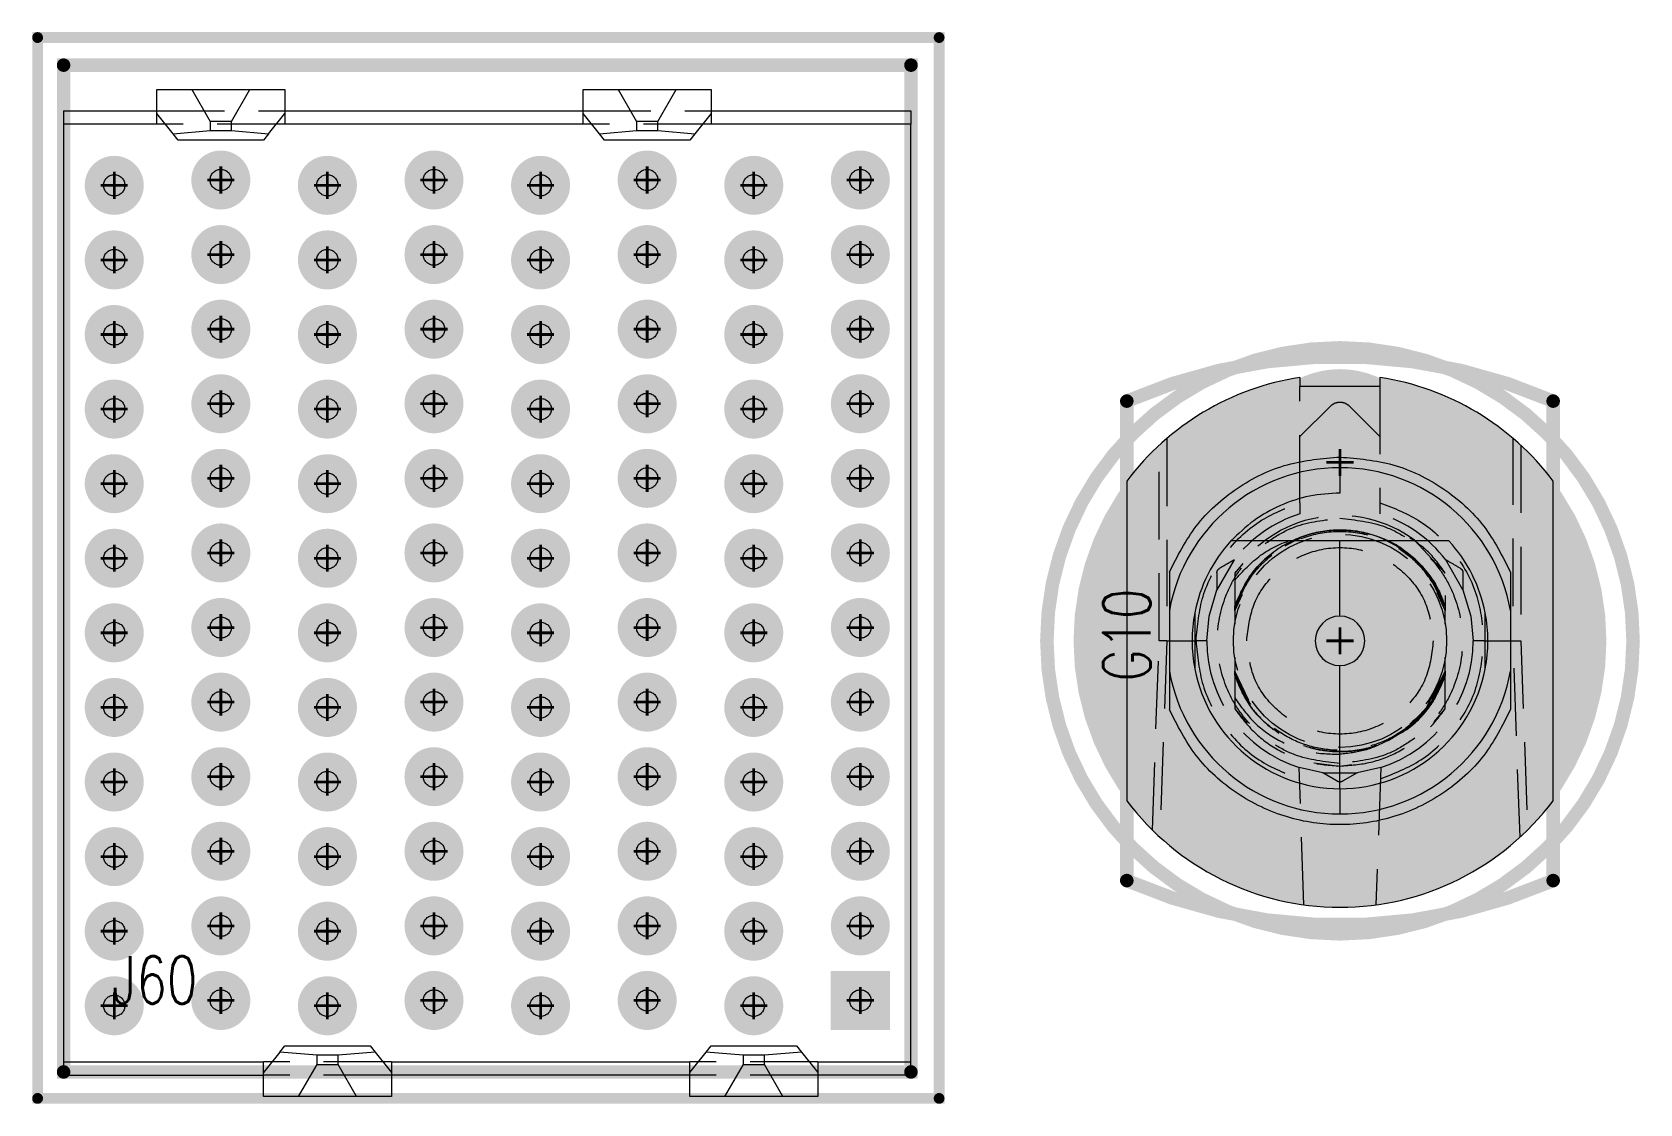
# Model space of a CAD drawing. Header units: millimetres. Extents: x 5 to 1395, y 5 to 415.
# Drawn here: x 1117.92 to 1148.09, y 37.79 to 57.9 of the extents above; entities that cross this region are included whole.
import ezdxf

# ---------------------------------------------------------------- set-up
doc = ezdxf.new("R2010")
doc.units = ezdxf.units.MM
doc.linetypes.add('HIDDEN', pattern=[1.905, 1.27, -0.635])
for name, color, linetype in [('DRIL_PLTE_THRU_01', 16, 'Continuous'), ('DRIL_PLTE_THRU_02', 146, 'Continuous'), ('DRIL_PLTE_THRU_03', 56, 'Continuous'), ('DRIL_PLTE_THRU_04', 216, 'Continuous'), ('DRIL_PLTE_THRU_05', 34, 'Continuous'), ('DRIL_PLTE_THRU_06', 96, 'Continuous'), ('DRIL_PLTE_THRU_07', 171, 'Continuous'), ('DRIL_PLTE_THRU_08', 176, 'Continuous'), ('DRIL_SYMBOL', 2, 'Continuous'), ('PADS_BOT', 5, 'Continuous'), ('PADS_INNER', 1, 'Continuous'), ('PADS_TOP', 1, 'Continuous'), ('PART_NAME_01', 1, 'Continuous'), ('PART_TOP_2DLINE_26', 5, 'Continuous'), ('PART_TOP_2DLINE_27', 5, 'Continuous')]:
    doc.layers.add(name, color=color, linetype=linetype)
doc.styles.add('W0$127', font='simplex', dxfattribs={"width": 0.75})

# ---------------------------------------------------------------- blocks, each defined once
blk = doc.blocks.new('SMOOTH_0$2032')
at = {"const_width": 0.1016}
blk.add_lwpolyline([(-0.0508, 0, 1), (0.0508, 0, 1)], format="xyb", close=True, dxfattribs=at)
blk = doc.blocks.new('SMOOTH_0$254')
at = {"const_width": 0.127}
blk.add_lwpolyline([(-0.0635, 0, 1), (0.0635, 0, 1)], format="xyb", close=True, dxfattribs=at)
blk = doc.blocks.new('PART_BODY_TOP_11')
at = {"layer": 'PART_TOP_2DLINE_26', "const_width": 0.203}
blk.add_lwpolyline([(-8.438, 10.424), (8.478, 10.424), (8.478, -9.489), (-8.438, -9.489)], close=True, dxfattribs=at)
at = {"layer": 'PART_TOP_2DLINE_27', "const_width": 0.254}
blk.add_lwpolyline([(-7.95, -8.992), (7.95, -8.992), (7.95, 9.906), (-7.95, 9.906)], close=True, dxfattribs=at)
at = {"layer": 'PART_TOP_2DLINE_26'}
for p in [(-8.438, 10.424), (8.478, 10.424), (-8.438, -9.489), (8.478, -9.489)]:
    blk.add_blockref('SMOOTH_0$2032', p, dxfattribs=at)
at = {"layer": 'PART_TOP_2DLINE_27'}
for p in [(-7.95, 9.906), (7.95, 9.906), (-7.95, -8.992), (7.95, -8.992)]:
    blk.add_blockref('SMOOTH_0$254', p, dxfattribs=at)
blk = doc.blocks.new('DRIL_SYMBOL_0$599948')
at = {"layer": 'DRIL_SYMBOL', "const_width": 0.0508}
for points in [[(-0.254, 0), (0.254, 0)], [(0, -0.254), (0, 0.254)]]:
    blk.add_lwpolyline(points, dxfattribs=at)
blk = doc.blocks.new('DRIL_HOLE_0$599948')
at = {"const_width": 0.3}
blk.add_lwpolyline([(-0.15, 0, 1), (0.15, 0, 1)], format="xyb", close=True, dxfattribs=at)
blk.add_blockref('DRIL_SYMBOL_0$599948', (0, 0))
blk = doc.blocks.new('PAD_11')
at = {"const_width": 0.554}
blk.add_lwpolyline([(0, -0.277, 1), (0, 0.277, 1)], format="xyb", close=True, dxfattribs=at)
blk = doc.blocks.new('STK_TOP_7')
at = {"layer": 'DRIL_PLTE_THRU_01'}
blk.add_blockref('DRIL_HOLE_0$599948', (0, 0), dxfattribs=at)
at = {"layer": 'DRIL_PLTE_THRU_02'}
blk.add_blockref('DRIL_HOLE_0$599948', (0, 0), dxfattribs=at)
at = {"layer": 'DRIL_PLTE_THRU_03'}
blk.add_blockref('DRIL_HOLE_0$599948', (0, 0), dxfattribs=at)
at = {"layer": 'DRIL_PLTE_THRU_04'}
blk.add_blockref('DRIL_HOLE_0$599948', (0, 0), dxfattribs=at)
at = {"layer": 'DRIL_PLTE_THRU_05'}
blk.add_blockref('DRIL_HOLE_0$599948', (0, 0), dxfattribs=at)
at = {"layer": 'DRIL_PLTE_THRU_06'}
blk.add_blockref('DRIL_HOLE_0$599948', (0, 0), dxfattribs=at)
at = {"layer": 'DRIL_PLTE_THRU_07'}
blk.add_blockref('DRIL_HOLE_0$599948', (0, 0), dxfattribs=at)
at = {"layer": 'DRIL_PLTE_THRU_08'}
blk.add_blockref('DRIL_HOLE_0$599948', (0, 0), dxfattribs=at)
at = {"layer": 'PADS_BOT'}
blk.add_blockref('PAD_11', (0, 0), dxfattribs=at)
at = {"layer": 'PADS_INNER'}
blk.add_blockref('PAD_11', (0, 0), dxfattribs=at)
at = {"layer": 'PADS_TOP'}
blk.add_blockref('PAD_11', (0, 0), dxfattribs=at)
blk = doc.blocks.new('PAD_13')
at = {"const_width": 1.107948}
blk.add_lwpolyline([(-0.553974, 0), (0.553974, 0)], dxfattribs=at)
blk = doc.blocks.new('STK_TOP_82')
at = {"layer": 'DRIL_PLTE_THRU_01'}
blk.add_blockref('DRIL_HOLE_0$599948', (0, 0), dxfattribs=at)
at = {"layer": 'DRIL_PLTE_THRU_02'}
blk.add_blockref('DRIL_HOLE_0$599948', (0, 0), dxfattribs=at)
at = {"layer": 'DRIL_PLTE_THRU_03'}
blk.add_blockref('DRIL_HOLE_0$599948', (0, 0), dxfattribs=at)
at = {"layer": 'DRIL_PLTE_THRU_04'}
blk.add_blockref('DRIL_HOLE_0$599948', (0, 0), dxfattribs=at)
at = {"layer": 'DRIL_PLTE_THRU_05'}
blk.add_blockref('DRIL_HOLE_0$599948', (0, 0), dxfattribs=at)
at = {"layer": 'DRIL_PLTE_THRU_06'}
blk.add_blockref('DRIL_HOLE_0$599948', (0, 0), dxfattribs=at)
at = {"layer": 'DRIL_PLTE_THRU_07'}
blk.add_blockref('DRIL_HOLE_0$599948', (0, 0), dxfattribs=at)
at = {"layer": 'DRIL_PLTE_THRU_08'}
blk.add_blockref('DRIL_HOLE_0$599948', (0, 0), dxfattribs=at)
at = {"layer": 'PADS_BOT'}
blk.add_blockref('PAD_11', (0, 0), dxfattribs=at)
at = {"layer": 'PADS_INNER'}
blk.add_blockref('PAD_11', (0, 0), dxfattribs=at)
at = {"layer": 'PADS_TOP'}
blk.add_blockref('PAD_13', (0, 0), dxfattribs=at)
blk = doc.blocks.new('SYM_TOP_13')
for name, p in [('PART_BODY_TOP_11', (0, 0)), ('STK_TOP_7', (-7, 7.65)), ('STK_TOP_7', (-5, 7.75)), ('STK_TOP_7', (-3, 7.65)), ('STK_TOP_7', (-1, 7.75)), ('STK_TOP_7', (1, 7.65)), ('STK_TOP_7', (3, 7.75)), ('STK_TOP_7', (5, 7.65)), ('STK_TOP_7', (7, 7.75)), ('STK_TOP_7', (-7, 6.25)), ('STK_TOP_7', (-5, 6.35)), ('STK_TOP_7', (-3, 6.25)), ('STK_TOP_7', (-1, 6.35)), ('STK_TOP_7', (1, 6.25)), ('STK_TOP_7', (3, 6.35)), ('STK_TOP_7', (5, 6.25)), ('STK_TOP_7', (7, 6.35)), ('STK_TOP_7', (-5, 4.95)), ('STK_TOP_7', (-1, 4.95)), ('STK_TOP_7', (3, 4.95)), ('STK_TOP_7', (7, 4.95)), ('STK_TOP_7', (-7, 4.85)), ('STK_TOP_7', (-3, 4.85)), ('STK_TOP_7', (1, 4.85)), ('STK_TOP_7', (5, 4.85)), ('STK_TOP_7', (-7, 3.45)), ('STK_TOP_7', (-5, 3.55)), ('STK_TOP_7', (-3, 3.45)), ('STK_TOP_7', (-1, 3.55)), ('STK_TOP_7', (1, 3.45)), ('STK_TOP_7', (3, 3.55)), ('STK_TOP_7', (5, 3.45)), ('STK_TOP_7', (7, 3.55)), ('STK_TOP_7', (-7, 2.05)), ('STK_TOP_7', (-5, 2.15)), ('STK_TOP_7', (-3, 2.05)), ('STK_TOP_7', (-1, 2.15)), ('STK_TOP_7', (1, 2.05)), ('STK_TOP_7', (3, 2.15)), ('STK_TOP_7', (5, 2.05)), ('STK_TOP_7', (7, 2.15)), ('STK_TOP_7', (-5, 0.75)), ('STK_TOP_7', (-1, 0.75)), ('STK_TOP_7', (3, 0.75)), ('STK_TOP_7', (7, 0.75)), ('STK_TOP_7', (-7, 0.65)), ('STK_TOP_7', (-3, 0.65)), ('STK_TOP_7', (1, 0.65)), ('STK_TOP_7', (5, 0.65)), ('STK_TOP_7', (-7, -0.75)), ('STK_TOP_7', (-5, -0.65)), ('STK_TOP_7', (-3, -0.75)), ('STK_TOP_7', (-1, -0.65)), ('STK_TOP_7', (1, -0.75)), ('STK_TOP_7', (3, -0.65)), ('STK_TOP_7', (5, -0.75)), ('STK_TOP_7', (7, -0.65)), ('STK_TOP_7', (-5, -2.05)), ('STK_TOP_7', (-1, -2.05)), ('STK_TOP_7', (3, -2.05)), ('STK_TOP_7', (7, -2.05)), ('STK_TOP_7', (-7, -2.15)), ('STK_TOP_7', (-3, -2.15)), ('STK_TOP_7', (1, -2.15)), ('STK_TOP_7', (5, -2.15)), ('STK_TOP_7', (-7, -3.55)), ('STK_TOP_7', (-5, -3.45)), ('STK_TOP_7', (-3, -3.55)), ('STK_TOP_7', (-1, -3.45)), ('STK_TOP_7', (1, -3.55)), ('STK_TOP_7', (3, -3.45)), ('STK_TOP_7', (5, -3.55)), ('STK_TOP_7', (7, -3.45)), ('STK_TOP_7', (-7, -4.95)), ('STK_TOP_7', (-5, -4.85)), ('STK_TOP_7', (-3, -4.95)), ('STK_TOP_7', (-1, -4.85)), ('STK_TOP_7', (1, -4.95)), ('STK_TOP_7', (3, -4.85)), ('STK_TOP_7', (5, -4.95)), ('STK_TOP_7', (7, -4.85)), ('STK_TOP_7', (-5, -6.25)), ('STK_TOP_7', (-1, -6.25)), ('STK_TOP_7', (3, -6.25)), ('STK_TOP_7', (7, -6.25)), ('STK_TOP_7', (-7, -6.35)), ('STK_TOP_7', (-3, -6.35)), ('STK_TOP_7', (1, -6.35)), ('STK_TOP_7', (5, -6.35)), ('STK_TOP_7', (-7, -7.75)), ('STK_TOP_7', (-5, -7.65)), ('STK_TOP_7', (-3, -7.75)), ('STK_TOP_7', (-1, -7.65)), ('STK_TOP_7', (1, -7.75)), ('STK_TOP_7', (3, -7.65)), ('STK_TOP_7', (5, -7.75)), ('STK_TOP_82', (7, -7.65))]:
    blk.add_blockref(name, p)
blk = doc.blocks.new('PART_TOP_63')
blk.add_blockref('SYM_TOP_13', (0, 0))
at = {"layer": 'PART_NAME_01', "style": 'W0$127', "width": 0.75}
blk.add_text('J60', height=0.889, dxfattribs=at).set_placement((-7.041, -7.711))
blk = doc.blocks.new('PART_BODY_TOP_1')
at = {"layer": 'PART_TOP_2DLINE_26', "const_width": 0.254}
blk.add_lwpolyline([(5.5, 0, 1), (-5.5, 0, 1)], format="xyb", close=True, dxfattribs=at)
at = {"layer": 'PART_TOP_2DLINE_27', "const_width": 0.254}
blk.add_lwpolyline([(-4.5, 4), (4.5, 4, -0.208911), (4.5, -4), (-4.5, -4, -0.208911)], format="xyb", close=True, dxfattribs=at)
at = {"layer": 'PART_TOP_2DLINE_27'}
for p in [(-4.5, 4), (4.5, 4), (-4.5, -4), (4.5, -4)]:
    blk.add_blockref('SMOOTH_0$254', p, dxfattribs=at)
blk = doc.blocks.new('DRIL_SYMBOL_5$15')
at = {"layer": 'DRIL_SYMBOL', "const_width": 0.0508}
for points in [[(-0.254, 0), (0.254, 0)], [(0, -0.254), (0, 0.254)]]:
    blk.add_lwpolyline(points, dxfattribs=at)
blk = doc.blocks.new('DRIL_HOLE_5$15')
at = {"const_width": 2.575}
blk.add_lwpolyline([(-1.2875, 0, 1), (1.2875, 0, 1)], format="xyb", close=True, dxfattribs=at)
blk.add_blockref('DRIL_SYMBOL_5$15', (0, 0))
blk = doc.blocks.new('PAD_0')
at = {"const_width": 5}
blk.add_lwpolyline([(0, -2.5, 1), (0, 2.5, 1)], format="xyb", close=True, dxfattribs=at)
blk = doc.blocks.new('STK_TOP_181')
at = {"layer": 'DRIL_PLTE_THRU_01'}
blk.add_blockref('DRIL_HOLE_5$15', (0, 0), dxfattribs=at)
at = {"layer": 'DRIL_PLTE_THRU_02'}
blk.add_blockref('DRIL_HOLE_5$15', (0, 0), dxfattribs=at)
at = {"layer": 'DRIL_PLTE_THRU_03'}
blk.add_blockref('DRIL_HOLE_5$15', (0, 0), dxfattribs=at)
at = {"layer": 'DRIL_PLTE_THRU_04'}
blk.add_blockref('DRIL_HOLE_5$15', (0, 0), dxfattribs=at)
at = {"layer": 'DRIL_PLTE_THRU_05'}
blk.add_blockref('DRIL_HOLE_5$15', (0, 0), dxfattribs=at)
at = {"layer": 'DRIL_PLTE_THRU_06'}
blk.add_blockref('DRIL_HOLE_5$15', (0, 0), dxfattribs=at)
at = {"layer": 'DRIL_PLTE_THRU_07'}
blk.add_blockref('DRIL_HOLE_5$15', (0, 0), dxfattribs=at)
at = {"layer": 'DRIL_PLTE_THRU_08'}
blk.add_blockref('DRIL_HOLE_5$15', (0, 0), dxfattribs=at)
at = {"layer": 'PADS_BOT'}
blk.add_blockref('PAD_0', (0, 0), dxfattribs=at)
at = {"layer": 'PADS_INNER'}
blk.add_blockref('PAD_0', (0, 0), dxfattribs=at)
at = {"layer": 'PADS_TOP'}
blk.add_blockref('PAD_0', (0, 0), dxfattribs=at)
blk = doc.blocks.new('DRIL_SYMBOL_2$55')
at = {"layer": 'DRIL_SYMBOL', "const_width": 0.0508}
for points in [[(-0.254, 0), (0.254, 0)], [(0, -0.254), (0, 0.254)]]:
    blk.add_lwpolyline(points, dxfattribs=at)
blk = doc.blocks.new('DRIL_HOLE_2$55')
at = {"const_width": 1.275}
blk.add_lwpolyline([(-0.6375, 0, 1), (0.6375, 0, 1)], format="xyb", close=True, dxfattribs=at)
blk.add_blockref('DRIL_SYMBOL_2$55', (0, 0))
blk = doc.blocks.new('PAD_1')
at = {"const_width": 1.75}
blk.add_lwpolyline([(0, -0.875, 1), (0, 0.875, 1)], format="xyb", close=True, dxfattribs=at)
blk = doc.blocks.new('STK_TOP_182')
at = {"layer": 'DRIL_PLTE_THRU_01'}
blk.add_blockref('DRIL_HOLE_2$55', (0, 0), dxfattribs=at)
at = {"layer": 'DRIL_PLTE_THRU_02'}
blk.add_blockref('DRIL_HOLE_2$55', (0, 0), dxfattribs=at)
at = {"layer": 'DRIL_PLTE_THRU_03'}
blk.add_blockref('DRIL_HOLE_2$55', (0, 0), dxfattribs=at)
at = {"layer": 'DRIL_PLTE_THRU_04'}
blk.add_blockref('DRIL_HOLE_2$55', (0, 0), dxfattribs=at)
at = {"layer": 'DRIL_PLTE_THRU_05'}
blk.add_blockref('DRIL_HOLE_2$55', (0, 0), dxfattribs=at)
at = {"layer": 'DRIL_PLTE_THRU_06'}
blk.add_blockref('DRIL_HOLE_2$55', (0, 0), dxfattribs=at)
at = {"layer": 'DRIL_PLTE_THRU_07'}
blk.add_blockref('DRIL_HOLE_2$55', (0, 0), dxfattribs=at)
at = {"layer": 'DRIL_PLTE_THRU_08'}
blk.add_blockref('DRIL_HOLE_2$55', (0, 0), dxfattribs=at)
at = {"layer": 'PADS_BOT'}
blk.add_blockref('PAD_1', (0, 0), dxfattribs=at)
at = {"layer": 'PADS_INNER'}
blk.add_blockref('PAD_1', (0, 0), dxfattribs=at)
at = {"layer": 'PADS_TOP'}
blk.add_blockref('PAD_1', (0, 0), dxfattribs=at)
blk = doc.blocks.new('SYM_TOP_3')
for name, p in [('PART_BODY_TOP_1', (0, 0)), ('STK_TOP_181', (0, 0)), ('STK_TOP_182', (3.35, 0))]:
    blk.add_blockref(name, p)
blk = doc.blocks.new('PART_TOP_26')
blk.add_blockref('SYM_TOP_3', (0, 0))
at = {"layer": 'PART_NAME_01', "style": 'W0$127', "width": 0.75}
blk.add_text('G10', height=0.889, dxfattribs=at).set_placement((-0.762, 3.556))
blk = doc.blocks.new('q')
blk.add_blockref('PART_TOP_63', (1126.465, 47.379))
at = {"rotation": 90}
blk.add_blockref('PART_TOP_26', (1142.465, 46.479), dxfattribs=at)

msp = doc.modelspace()

# ---------------------------------------------------------------- linework, layer by layer
at = {"color": 7, "linetype": 'Continuous', "lineweight": 15}
for p, q in [((1120.2648, 56.3788), (1120.2648, 56.8288)), ((1120.2648, 56.8288), (1120.9184, 56.8288)), ((1120.9184, 56.8288), (1121.2648, 56.2288)), ((1120.9184, 56.8288), (1122.0112, 56.8288)), ((1121.6648, 56.2288), (1122.0112, 56.8288)), ((1122.0112, 56.8288), (1122.6648, 56.8288)), ((1122.6648, 56.8288), (1122.6648, 56.3788)), ((1128.2648, 56.3788), (1128.2648, 56.8288)), ((1128.2648, 56.8288), (1128.9184, 56.8288)), ((1128.9184, 56.8288), (1129.2648, 56.2288)), ((1128.9184, 56.8288), (1130.0112, 56.8288)), ((1129.6648, 56.2288), (1130.0112, 56.8288)), ((1130.0112, 56.8288), (1130.6648, 56.8288)), ((1130.6648, 56.8288), (1130.6648, 56.3788)), ((1118.5148, 56.4288), (1120.2648, 56.4288)), ((1118.5148, 56.4288), (1118.5148, 56.1788)), ((1122.6648, 56.4288), (1128.2648, 56.4288)), ((1130.6648, 56.4288), (1134.4148, 56.4288)), ((1134.4148, 56.4288), (1134.4148, 56.1788)), ((1118.5148, 56.1788), (1118.5148, 38.5788)), ((1120.2648, 56.1788), (1118.5148, 56.1788)), ((1120.5695, 55.9979), (1120.2648, 56.3788)), ((1120.2648, 56.1788), (1120.2648, 56.3788)), ((1121.6648, 56.2288), (1121.2648, 56.2288)), ((1121.2648, 56.2288), (1121.2648, 56.0588)), ((1121.6648, 56.0588), (1121.6648, 56.2288)), ((1122.3601, 55.9979), (1122.6648, 56.3788)), ((1122.6648, 56.3788), (1122.6648, 56.1788)), ((1128.2648, 56.1788), (1122.6648, 56.1788)), ((1128.5695, 55.9979), (1128.2648, 56.3788)), ((1128.2648, 56.1788), (1128.2648, 56.3788)), ((1129.6648, 56.2288), (1129.2648, 56.2288)), ((1129.2648, 56.2288), (1129.2648, 56.0588)), ((1129.6648, 56.0588), (1129.6648, 56.2288)), ((1130.6648, 56.3788), (1130.3601, 55.9979)), ((1130.6648, 56.3788), (1130.6648, 56.1788)), ((1134.4148, 56.1788), (1130.6648, 56.1788)), ((1134.4148, 38.5788), (1134.4148, 56.1788)), ((1120.5695, 55.9979), (1121.2648, 56.0588)), ((1120.6648, 55.8788), (1120.5695, 55.9979)), ((1122.2648, 55.8788), (1120.6648, 55.8788)), ((1121.2648, 56.0588), (1121.6648, 56.0588)), ((1121.6648, 56.0588), (1122.3601, 55.9979)), ((1122.3601, 55.9979), (1122.2648, 55.8788)), ((1128.5695, 55.9979), (1129.2648, 56.0588)), ((1128.6648, 55.8788), (1128.5695, 55.9979)), ((1130.2648, 55.8788), (1128.6648, 55.8788)), ((1129.2648, 56.0588), (1129.6648, 56.0588)), ((1129.6648, 56.0588), (1130.3601, 55.9979)), ((1130.3601, 55.9979), (1130.2648, 55.8788)), ((1141.7148, 51.4222), (1141.7148, 51.2538)), ((1143.2148, 51.4222), (1143.2148, 51.2538)), ((1143.2148, 51.2538), (1141.7148, 51.2538)), ((1138.4648, 49.4788), (1138.4648, 43.4788)), ((1142.4648, 49.7288), (1142.4648, 49.2538)), ((1146.4648, 43.4788), (1146.4648, 49.4788)), ((1142.4648, 46.9435), (1142.4648, 48.3538)), ((1142.4648, 43.7038), (1142.4648, 46.014)), ((1142.4648, 43.7038), (1142.4648, 43.2288)), ((1122.5695, 38.7596), (1122.2648, 38.3788)), ((1122.5695, 38.7596), (1122.6648, 38.8788)), ((1123.2648, 38.6988), (1122.5695, 38.7596)), ((1122.6648, 38.8788), (1124.2648, 38.8788)), ((1123.2648, 38.6988), (1123.2648, 38.5288)), ((1123.6648, 38.6988), (1123.2648, 38.6988)), ((1124.3601, 38.7596), (1123.6648, 38.6988)), ((1123.6648, 38.5288), (1123.6648, 38.6988)), ((1124.2648, 38.8788), (1124.3601, 38.7596)), ((1124.3601, 38.7596), (1124.6648, 38.3788)), ((1130.2648, 38.3788), (1130.5693, 38.7594)), ((1130.5693, 38.7594), (1130.6648, 38.8788)), ((1131.2648, 38.6988), (1130.5693, 38.7594)), ((1130.6648, 38.8788), (1132.2648, 38.8788)), ((1131.6648, 38.6988), (1131.2648, 38.6988)), ((1131.2648, 38.6988), (1131.2648, 38.5288)), ((1132.3603, 38.7594), (1131.6648, 38.6988)), ((1131.6648, 38.5288), (1131.6648, 38.6988)), ((1132.2648, 38.8788), (1132.3603, 38.7594)), ((1132.3603, 38.7594), (1132.6648, 38.3788)), ((1118.5148, 38.5788), (1122.2648, 38.5788)), ((1118.5148, 38.5788), (1118.5148, 38.3288)), ((1118.5148, 38.3288), (1122.2648, 38.3288)), ((1122.2648, 38.3788), (1122.2648, 38.5788)), ((1122.2648, 37.9288), (1122.2648, 38.3788)), ((1123.2648, 38.5288), (1122.9184, 37.9288)), ((1123.2648, 38.5288), (1123.6648, 38.5288)), ((1124.0112, 37.9288), (1123.6648, 38.5288)), ((1124.6648, 38.5788), (1130.2648, 38.5788)), ((1124.6648, 38.5788), (1124.6648, 38.3788)), ((1124.6648, 38.3788), (1124.6648, 37.9288)), ((1130.2648, 38.3288), (1124.6648, 38.3288)), ((1130.2648, 38.3788), (1130.2648, 38.5788)), ((1130.2648, 37.9288), (1130.2648, 38.3788)), ((1131.2648, 38.5288), (1130.9184, 37.9288)), ((1131.2648, 38.5288), (1131.6648, 38.5288)), ((1132.0112, 37.9288), (1131.6648, 38.5288)), ((1132.6648, 38.5788), (1134.4148, 38.5788)), ((1132.6648, 38.5788), (1132.6648, 38.3788)), ((1132.6648, 38.3788), (1132.6648, 37.9288)), ((1134.4148, 38.3288), (1132.6648, 38.3288)), ((1134.4148, 38.3288), (1134.4148, 38.5788)), ((1122.9184, 37.9288), (1122.2648, 37.9288)), ((1124.0112, 37.9288), (1122.9184, 37.9288)), ((1124.6648, 37.9288), (1124.0112, 37.9288)), ((1130.9184, 37.9288), (1130.2648, 37.9288)), ((1132.0112, 37.9288), (1130.9184, 37.9288)), ((1132.6648, 37.9288), (1132.0112, 37.9288))]:
    msp.add_line(p, q, dxfattribs=at)
at = {"color": 7, "linetype": 'HIDDEN', "lineweight": 0}
for p, q in [((1120.2648, 56.4288), (1122.6648, 56.4288)), ((1128.2648, 56.4288), (1130.6648, 56.4288)), ((1122.6648, 56.1788), (1120.2648, 56.1788)), ((1130.6648, 56.1788), (1128.2648, 56.1788)), ((1141.7148, 49.0725), (1141.7148, 51.2538)), ((1143.2148, 51.2538), (1143.2148, 49.0725)), ((1141.7148, 50.3136), (1142.288, 50.8869)), ((1142.6416, 50.8869), (1143.2148, 50.3136)), ((1139.0705, 46.4788), (1139.0705, 50.1501)), ((1139.2148, 50.2784), (1139.2148, 47.1291)), ((1145.7148, 47.1291), (1145.7148, 50.2784)), ((1145.8591, 50.1501), (1145.8591, 46.4788)), ((1143.8624, 48.368), (1144.4398, 47.7523)), ((1140.4793, 47.9979), (1140.1564, 47.4387)), ((1144.7732, 47.4387), (1144.4503, 47.9979)), ((1140.6392, 47.9306), (1140.4898, 47.7523)), ((1140.6392, 47.9306), (1140.4898, 47.7523)), ((1140.4898, 47.7523), (1140.4898, 46.794)), ((1144.1458, 47.7014), (1144.4398, 47.1297)), ((1144.1459, 47.7014), (1144.4398, 47.1297)), ((1140.4898, 47.4797), (1140.4898, 47.1297)), ((1140.6517, 47.4445), (1140.4898, 47.1297)), ((1144.28, 47.3838), (1144.4398, 47.0448)), ((1144.4398, 47.1297), (1144.3159, 47.3708)), ((1140.4898, 47.0448), (1140.6374, 47.3577)), ((1144.4398, 47.3321), (1144.4398, 47.1297)), ((1144.4398, 46.794), (1144.4398, 47.0448)), ((1138.9463, 42.9263), (1139.0704, 46.4788)), ((1139.2148, 46.4788), (1139.0705, 46.4788)), ((1139.2148, 46.4788), (1139.0861, 42.7931)), ((1139.2148, 46.4788), (1139.7648, 46.4788)), ((1139.9648, 46.4788), (1139.7648, 46.4788)), ((1145.1648, 46.4788), (1144.9648, 46.4788)), ((1145.1648, 46.4788), (1145.7148, 46.4788)), ((1145.8435, 42.7931), (1145.7148, 46.4788)), ((1145.7148, 46.4788), (1145.8592, 46.4788)), ((1145.8592, 46.4788), (1145.9833, 42.9263)), ((1140.4898, 46.1635), (1140.4898, 45.4062)), ((1144.4398, 45.9128), (1144.4398, 46.1635)), ((1140.7522, 45.3563), (1140.4899, 45.9128)), ((1140.7522, 45.3563), (1140.4899, 45.9128)), ((1144.4398, 45.9128), (1144.0786, 45.2073)), ((1144.4398, 45.9128), (1144.1889, 45.3807)), ((1144.4398, 45.9128), (1144.1889, 45.3807)), ((1145.1898, 45.9544), (1145.1898, 45.9544)), ((1140.4898, 45.8279), (1140.6973, 45.4244)), ((1140.4898, 45.8278), (1140.4898, 45.2052)), ((1144.4398, 45.8279), (1144.1755, 45.3138)), ((1144.1755, 45.3138), (1144.4398, 45.8279)), ((1144.4398, 45.8279), (1144.1755, 45.3138)), ((1144.21, 45.3809), (1144.4398, 45.8279)), ((1144.4398, 45.2052), (1144.4398, 45.8279)), ((1140.4898, 45.2052), (1140.719, 44.9318)), ((1144.2338, 44.9594), (1144.4398, 45.2052)), ((1141.7898, 41.5246), (1141.6999, 44.0987)), ((1142.1419, 43.9997), (1141.6999, 44.0987)), ((1141.9757, 44.1901), (1142.4648, 44.1288)), ((1142.4648, 44.1288), (1142.6875, 44.1567)), ((1143.2297, 44.0987), (1142.7877, 43.9997)), ((1143.2297, 44.0987), (1143.1398, 41.5246)), ((1142.4148, 43.8422), (1142.1419, 43.9997)), ((1142.1419, 43.9997), (1142.7877, 43.9997)), ((1142.7877, 43.9997), (1142.5148, 43.8422)), ((1124.6648, 38.5788), (1122.2648, 38.5788)), ((1124.6648, 38.3288), (1122.2648, 38.3288)), ((1132.6648, 38.5788), (1130.2648, 38.5788)), ((1132.6648, 38.3288), (1130.2648, 38.3288))]:
    msp.add_line(p, q, dxfattribs=at)
at = {"color": 7, "linetype": 'HIDDEN', "lineweight": 0, "flags": 128}
for points in [[(1141.6887, 48.408), (1141.7173, 48.4118), (1141.7262, 48.4119), (1141.7276, 48.4116), (1141.7284, 48.4112), (1141.7285, 48.4111), (1141.7286, 48.411), (1141.7286, 48.411), (1141.7286, 48.411), (1141.7286, 48.411), (1141.7287, 48.411), (1141.7287, 48.411), (1141.7286, 48.411), (1141.7286, 48.4113), (1141.7286, 48.4113), (1141.7286, 48.4114), (1141.7286, 48.4114), (1141.7286, 48.4114), (1141.7286, 48.4114), (1141.7286, 48.4113), (1141.7287, 48.4111), (1141.7287, 48.4109), (1141.7288, 48.4108), (1141.7288, 48.4107), (1141.7288, 48.4107), (1141.7288, 48.4107), (1141.7288, 48.4107), (1141.7288, 48.4107), (1141.7288, 48.4104), (1141.7287, 48.41), (1141.7283, 48.4093), (1141.7254, 48.4067), (1141.5959, 48.3425), (1141.4329, 48.2553)], [(1140.4898, 47.7523), (1140.4898, 47.7523)], [(1140.4898, 47.7523), (1140.4898, 47.7523)], [(1140.4898, 47.7523), (1140.4898, 47.7523)], [(1140.4898, 47.7523), (1140.4898, 47.7523)], [(1140.4898, 47.7523), (1140.4898, 47.7523)], [(1140.4898, 47.7523), (1140.4898, 47.7523)], [(1140.4898, 47.7523), (1140.4898, 47.7523)], [(1140.4898, 47.7523), (1140.4898, 47.7523)], [(1144.4398, 47.7523), (1144.4398, 47.7523)], [(1139.9648, 46.4788), (1140.0086, 46.9444), (1140.1564, 47.4387)], [(1144.7732, 47.4387), (1144.9211, 46.9444), (1144.9648, 46.4788)], [(1140.4898, 46.794), (1140.4898, 46.794)], [(1144.4398, 47.0448), (1144.4398, 47.0448)], [(1144.4398, 47.0448), (1144.4398, 47.0448)], [(1144.4398, 47.0448), (1144.4398, 47.0448)], [(1144.4398, 47.0448), (1144.4398, 47.0448)], [(1144.4398, 47.0448), (1144.4398, 47.0448)], [(1140.4898, 46.1635), (1140.4898, 46.1635)], [(1144.4398, 45.9128), (1144.4398, 45.9128)], [(1144.4398, 45.9128), (1144.4398, 45.9128)], [(1144.4398, 45.9128), (1144.4398, 45.9128)], [(1144.4398, 45.9128), (1144.4398, 45.9128)], [(1144.4398, 45.9128), (1144.4398, 45.9128)], [(1144.4398, 45.9128), (1144.4398, 45.9128)], [(1144.4398, 45.9128), (1144.4398, 45.9128)], [(1144.4398, 45.9128), (1144.4398, 45.9128)], [(1140.6856, 45.4515), (1140.6856, 45.4515)], [(1140.4898, 45.2052), (1140.4898, 45.2052)], [(1140.4898, 45.2052), (1140.4898, 45.2052)], [(1140.4898, 45.2052), (1140.4898, 45.2052)], [(1140.4898, 45.2052), (1140.4898, 45.2052)], [(1140.4898, 45.2052), (1140.4898, 45.2052)], [(1140.4898, 45.2052), (1140.4898, 45.2052)], [(1140.4898, 45.2052), (1140.4898, 45.2052)], [(1144.4398, 45.2052), (1144.4398, 45.2052)], [(1141.4376, 44.6995), (1141.4376, 44.6995)]]:
    msp.add_lwpolyline(points, dxfattribs=at)
at = {"color": 7, "linetype": 'HIDDEN', "lineweight": 0}
for centre, radius in [((1119.4648, 55.0288), 0.2), ((1121.4648, 55.1288), 0.2), ((1123.4648, 55.0288), 0.2), ((1125.4648, 55.1288), 0.2), ((1127.4648, 55.0288), 0.2), ((1129.4648, 55.1288), 0.2), ((1131.4648, 55.0288), 0.2), ((1133.4648, 55.1288), 0.2), ((1119.4648, 53.6288), 0.2), ((1121.4648, 53.7288), 0.2), ((1123.4648, 53.6288), 0.2), ((1125.4648, 53.7288), 0.2), ((1127.4648, 53.6288), 0.2), ((1129.4648, 53.7288), 0.2), ((1131.4648, 53.6288), 0.2), ((1133.4648, 53.7288), 0.2), ((1121.4648, 52.3288), 0.2), ((1125.4648, 52.3288), 0.2), ((1129.4648, 52.3288), 0.2), ((1133.4648, 52.3288), 0.2), ((1119.4648, 52.2288), 0.2), ((1123.4648, 52.2288), 0.2), ((1127.4648, 52.2288), 0.2), ((1131.4648, 52.2288), 0.2), ((1119.4648, 50.8288), 0.2), ((1121.4648, 50.9288), 0.2), ((1123.4648, 50.8288), 0.2), ((1125.4648, 50.9288), 0.2), ((1127.4648, 50.8288), 0.2), ((1129.4648, 50.9288), 0.2), ((1131.4648, 50.8288), 0.2), ((1133.4648, 50.9288), 0.2), ((1119.4648, 49.4288), 0.2), ((1121.4648, 49.5288), 0.2), ((1123.4648, 49.4288), 0.2), ((1125.4648, 49.5288), 0.2), ((1127.4648, 49.4288), 0.2), ((1129.4648, 49.5288), 0.2), ((1131.4648, 49.4288), 0.2), ((1133.4648, 49.5288), 0.2), ((1121.4648, 48.1288), 0.2), ((1125.4648, 48.1288), 0.2), ((1129.4648, 48.1288), 0.2), ((1133.4648, 48.1288), 0.2), ((1142.4648, 46.4788), 2), ((1119.4648, 48.0288), 0.2), ((1123.4648, 48.0288), 0.2), ((1127.4648, 48.0288), 0.2), ((1131.4648, 48.0288), 0.2), ((1119.4648, 46.6288), 0.2), ((1121.4648, 46.7288), 0.2), ((1123.4648, 46.6288), 0.2), ((1125.4648, 46.7288), 0.2), ((1127.4648, 46.6288), 0.2), ((1129.4648, 46.7288), 0.2), ((1131.4648, 46.6288), 0.2), ((1133.4648, 46.7288), 0.2), ((1119.4648, 45.2288), 0.2), ((1121.4648, 45.3288), 0.2), ((1123.4648, 45.2288), 0.2), ((1125.4648, 45.3288), 0.2), ((1127.4648, 45.2288), 0.2), ((1129.4648, 45.3288), 0.2), ((1131.4648, 45.2288), 0.2), ((1133.4648, 45.3288), 0.2), ((1121.4648, 43.9288), 0.2), ((1125.4648, 43.9288), 0.2), ((1129.4648, 43.9288), 0.2), ((1133.4648, 43.9288), 0.2), ((1119.4648, 43.8288), 0.2), ((1123.4648, 43.8288), 0.2), ((1127.4648, 43.8288), 0.2), ((1131.4648, 43.8288), 0.2), ((1119.4648, 42.4288), 0.2), ((1121.4648, 42.5288), 0.2), ((1123.4648, 42.4288), 0.2), ((1125.4648, 42.5288), 0.2), ((1127.4648, 42.4288), 0.2), ((1129.4648, 42.5288), 0.2), ((1131.4648, 42.4288), 0.2), ((1133.4648, 42.5288), 0.2), ((1121.4648, 41.1288), 0.2), ((1125.4648, 41.1288), 0.2), ((1129.4648, 41.1288), 0.2), ((1133.4648, 41.1288), 0.2), ((1119.4648, 41.0288), 0.2), ((1123.4648, 41.0288), 0.2), ((1127.4648, 41.0288), 0.2), ((1131.4648, 41.0288), 0.2), ((1119.4648, 39.6288), 0.2), ((1121.4648, 39.7288), 0.2), ((1123.4648, 39.6288), 0.2), ((1125.4648, 39.7288), 0.2), ((1127.4648, 39.6288), 0.2), ((1129.4648, 39.7288), 0.2), ((1131.4648, 39.6288), 0.2), ((1133.4648, 39.7288), 0.2)]:
    msp.add_circle(centre, radius, dxfattribs=at)
at = {"color": 7, "linetype": 'Continuous', "lineweight": 15}
for radius, start, end in [(5, 98.62693, 143.1301), (5, 36.8699, 81.37307), (3.25, 90, 169.93673), (3.25, 10.06327, 90), (2.775, 137.49336, 169.10705), (2.775, 10.89324, 42.50663), (2.775, 169.10668, 190.89376), (0.4648, 90, 270), (0.4648, 270, 90), (2.775, 349.10676, 10.89295), (3.25, 190.06327, 270), (2.775, 190.89295, 270), (2.775, 270, 349.10705), (3.25, 270, 349.93673), (5, 216.8699, 323.1301)]:
    msp.add_arc((1142.4648, 46.4788), radius, start, end, dxfattribs=at)
at = {"color": 7, "linetype": 'HIDDEN', "lineweight": 0}
for radius, start, end in [(2.5, 107.4576, 142.57976), (2.35, 53.50581, 147.18508), (2.5, 37.42024, 72.5424), (2.5, 180, 252.18431), (2.5, 287.81569, 0)]:
    msp.add_arc((1142.4648, 46.4788), radius, start, end, dxfattribs=at)
for points, knots in [([(1142.288, 50.8869), (1142.3139, 50.9074), (1142.3655, 50.9484), (1142.4648, 50.9659), (1142.5641, 50.9484), (1142.6158, 50.9074), (1142.6416, 50.8869)], [0, 0, 0, 0, 0.2499977, 0.4999953, 0.7500023, 1, 1, 1, 1]), ([(1139.7648, 46.4788), (1139.7906, 46.7614), (1139.8436, 47.3418), (1140.2713, 48.1279), (1140.9076, 48.7571), (1141.4505, 48.9693), (1141.7148, 49.0725)], [0, 0, 0, 0, 0.2433923, 0.49999905, 0.75660775, 1, 1, 1, 1]), ([(1141.7148, 49.0725), (1141.7148, 49.0447), (1141.7148, 48.9895), (1141.7148, 48.9213), (1141.7148, 48.8722), (1141.7148, 48.8665), (1141.7148, 48.8636)], [0, 0, 0, 0, 0.2586198, 0.5136129, 0.7560945, 1, 1, 1, 1]), ([(1143.2148, 49.0725), (1143.4791, 48.9693), (1144.022, 48.7571), (1144.6583, 48.1279), (1145.086, 47.3418), (1145.139, 46.7614), (1145.1648, 46.4788)], [0, 0, 0, 0, 0.24339225, 0.50000095, 0.7566077, 1, 1, 1, 1]), ([(1143.2148, 49.0725), (1143.2148, 49.0448), (1143.2148, 48.9897), (1143.2148, 48.9215), (1143.2148, 48.8723), (1143.2148, 48.8665), (1143.2148, 48.8636)], [0, 0, 0, 0, 0.25810356, 0.51260769, 0.75559423, 1, 1, 1, 1]), ([(1142.4648, 44.1788), (1142.1756, 44.2097), (1141.7291, 44.2574), (1141.1929, 44.5437), (1140.8275, 44.8409), (1140.5283, 45.2069), (1140.251, 45.7429), (1140.109, 46.4788), (1140.251, 47.2145), (1140.5282, 47.7505), (1140.8273, 48.1165), (1141.1928, 48.4138), (1141.7289, 48.7002), (1142.1756, 48.7479), (1142.4648, 48.7788)], [0, 0, 0, 0, 0.1197213, 0.1848235, 0.2499996, 0.3151018, 0.3802781, 0.4999995, 0.619721, 0.6848234, 0.7500002, 0.8151023, 0.8802787, 1, 1, 1, 1]), ([(1142.4648, 48.7788), (1142.754, 48.7479), (1143.2005, 48.7002), (1143.7367, 48.4139), (1144.1021, 48.1167), (1144.4013, 47.7507), (1144.6786, 47.2147), (1144.8206, 46.4788), (1144.6786, 45.743), (1144.4014, 45.207), (1144.1023, 44.8411), (1143.7368, 44.5438), (1143.2007, 44.2574), (1142.754, 44.2097), (1142.4648, 44.1788)], [0, 0, 0, 0, 0.1197217, 0.1848238, 0.2499999, 0.3151019, 0.3802791, 0.5000004, 0.6197218, 0.6848232, 0.75, 0.815102, 0.8802783, 1, 1, 1, 1]), ([(1143.6836, 48.1637), (1143.4961, 48.2748), (1143.1212, 48.4972), (1142.4635, 48.5905), (1141.8135, 48.4905), (1141.2282, 48.1905), (1140.75, 47.7295), (1140.5765, 47.3296), (1140.4898, 47.1297)], [0, 0, 0, 0, 0.1666667, 0.333333, 0.4999994, 0.6666669, 0.8333339, 1, 1, 1, 1]), ([(1140.4898, 47.1297), (1140.5765, 47.3296), (1140.7499, 47.7295), (1141.2284, 48.1908), (1141.8128, 48.4896), (1142.4662, 48.5937), (1143.1113, 48.4853), (1143.6243, 48.2519), (1143.8484, 48.0073), (1143.9257, 47.9229)], [0, 0, 0, 0, 0.1532175, 0.306436, 0.4596544, 0.6128727, 0.766091, 0.9193102, 1, 1, 1, 1]), ([(1143.9947, 47.8541), (1143.8961, 47.9634), (1143.6517, 48.2342), (1143.1123, 48.4865), (1142.4659, 48.5934), (1141.8129, 48.4897), (1141.2284, 48.1907), (1140.7499, 47.7295), (1140.5765, 47.3296), (1140.4898, 47.1297)], [0, 0, 0, 0, 0.1013781, 0.251149, 0.4009187, 0.5506895, 0.7004596, 0.85023, 1, 1, 1, 1]), ([(1140.4898, 47.1297), (1140.5765, 47.3296), (1140.75, 47.7294), (1141.2284, 48.1907), (1141.8129, 48.4897), (1142.4659, 48.5933), (1143.1124, 48.4866), (1143.6557, 48.2317), (1143.903, 47.9572), (1144.0047, 47.8442)], [0, 0, 0, 0, 0.14928701, 0.2985745, 0.44786164, 0.59714877, 0.74643674, 0.89572388, 1, 1, 1, 1]), ([(1140.4898, 47.1297), (1140.5765, 47.3296), (1140.7499, 47.7294), (1141.2284, 48.1907), (1141.8129, 48.4897), (1142.4659, 48.5933), (1143.1123, 48.4865), (1143.6525, 48.2337), (1143.8975, 47.9621), (1143.9968, 47.8521)], [0, 0, 0, 0, 0.1496704, 0.2993398, 0.4490089, 0.5986776, 0.7483464, 0.8980162, 1, 1, 1, 1]), ([(1144.4398, 47.1297), (1144.3531, 47.3296), (1144.1796, 47.7295), (1143.7013, 48.1907), (1143.1165, 48.49), (1142.4648, 48.5924), (1141.8132, 48.49), (1141.2283, 48.1907), (1140.75, 47.7295), (1140.5765, 47.3296), (1140.4898, 47.1297)], [0, 0, 0, 0, 0.1250009, 0.2500009, 0.3750006, 0.5000003, 0.625, 0.7500004, 0.8750004, 1, 1, 1, 1]), ([(1140.4898, 47.0448), (1140.5707, 47.2516), (1140.7325, 47.6653), (1141.2091, 48.1475), (1141.8008, 48.4614), (1142.4648, 48.5692), (1143.1288, 48.4614), (1143.7206, 48.1475), (1144.1971, 47.6653), (1144.3589, 47.2516), (1144.4398, 47.0448)], [0, 0, 0, 0, 0.1249995, 0.2499993, 0.3749996, 0.5, 0.6249995, 0.7499998, 0.8749996, 1, 1, 1, 1]), ([(1140.4898, 47.6178), (1140.6425, 47.7846), (1140.9481, 48.1184), (1141.4004, 48.3325), (1141.6531, 48.3987), (1141.6887, 48.408)], [0, 0, 0, 0, 0.46183178, 0.92414358, 1, 1, 1, 1]), ([(1140.4899, 47.0448), (1140.5708, 47.2516), (1140.7326, 47.6653), (1141.2091, 48.1475), (1141.8008, 48.4614), (1142.4648, 48.5691), (1143.1288, 48.4614), (1143.7205, 48.1475), (1144.197, 47.6653), (1144.3589, 47.2516), (1144.4398, 47.0448)], [0, 0, 0, 0, 0.1250009, 0.2500007, 0.3750002, 0.5000004, 0.625, 0.7500001, 0.8750003, 1, 1, 1, 1]), ([(1140.4899, 47.0448), (1140.5708, 47.2516), (1140.7326, 47.6653), (1141.2091, 48.1475), (1141.8008, 48.4614), (1142.4648, 48.5691), (1143.1288, 48.4614), (1143.7205, 48.1475), (1144.197, 47.6653), (1144.3589, 47.2516), (1144.4398, 47.0448)], [0, 0, 0, 0, 0.1250008, 0.2500004, 0.3750005, 0.4999997, 0.6249995, 0.7499996, 0.8749992, 1, 1, 1, 1]), ([(1144.4398, 47.7523), (1144.3248, 47.9128), (1144.1397, 48.1711), (1143.8749, 48.3437), (1143.7745, 48.409)], [0, 0, 0, 0, 0.6210372, 1, 1, 1, 1]), ([(1140.4793, 47.9979), (1140.4783, 47.9973), (1140.4762, 47.9961), (1140.4548, 47.9838), (1140.4026, 47.9536), (1140.3155, 47.9033), (1140.2447, 47.8625), (1140.2064, 47.8404)], [0, 0, 0, 0, 0.07411423, 0.15492185, 0.3599102, 0.65371128, 1, 1, 1, 1]), ([(1140.7148, 46.4788), (1140.7411, 46.7078), (1140.7937, 47.1659), (1141.1984, 47.7484), (1141.7769, 48.1377), (1142.4648, 48.2743), (1143.1528, 48.1377), (1143.7312, 47.7484), (1144.1359, 47.1659), (1144.1885, 46.7078), (1144.2148, 46.4788)], [0, 0, 0, 0, 0.1249999, 0.2500002, 0.3749999, 0.4999997, 0.6250001, 0.7499998, 0.8750001, 1, 1, 1, 1]), ([(1144.0267, 47.8135), (1143.9401, 47.9056), (1143.8384, 48.0137), (1143.7249, 48.1179), (1143.7053, 48.1398), (1143.7015, 48.1467), (1143.7011, 48.149), (1143.7013, 48.15), (1143.7015, 48.1503), (1143.7016, 48.1505)], [0, 0, 0, 0, 0.8053552, 0.945968, 0.9826903, 0.993242, 0.996927, 0.9985081, 1, 1, 1, 1]), ([(1143.7016, 48.1505), (1143.8642, 48.009), (1144.1894, 47.726), (1144.3563, 47.3284), (1144.4398, 47.1297)], [0, 0, 0, 0, 0.500001, 1, 1, 1, 1]), ([(1144.7232, 47.8404), (1144.6521, 47.8814), (1144.5583, 47.9356), (1144.4747, 47.9838), (1144.4534, 47.9961), (1144.4513, 47.9973), (1144.4503, 47.9979)], [0, 0, 0, 0, 0.6387234, 0.8437531, 0.9250036, 1, 1, 1, 1]), ([(1140.1564, 47.7538), (1140.1571, 47.7625), (1140.1584, 47.7799), (1140.169, 47.8043), (1140.1848, 47.8256), (1140.1992, 47.8355), (1140.2064, 47.8404)], [0, 0, 0, 0, 0.250818, 0.5000243, 0.7492473, 1, 1, 1, 1]), ([(1140.1564, 47.7538), (1140.1564, 47.6717), (1140.1564, 47.5634), (1140.1564, 47.4669), (1140.1564, 47.4423), (1140.1564, 47.4399), (1140.1564, 47.4387)], [0, 0, 0, 0, 0.6386762, 0.8437428, 0.9249992, 1, 1, 1, 1]), ([(1143.9257, 47.9229), (1144.0024, 47.8537), (1144.241, 47.6386), (1144.3594, 47.3354), (1144.4398, 47.1297)], [0, 0, 0, 0, 0.3212823, 1, 1, 1, 1]), ([(1144.4398, 47.0448), (1144.3916, 47.184), (1144.2952, 47.4624), (1144.1162, 47.6965), (1144.0267, 47.8135)], [0, 0, 0, 0, 0.5000003, 1, 1, 1, 1]), ([(1144.7232, 47.8404), (1144.7304, 47.8355), (1144.7448, 47.8256), (1144.7607, 47.8043), (1144.7712, 47.7799), (1144.7725, 47.7625), (1144.7732, 47.7538)], [0, 0, 0, 0, 0.2507527, 0.4999757, 0.749182, 1, 1, 1, 1]), ([(1144.7732, 47.7538), (1144.7732, 47.6717), (1144.7732, 47.5634), (1144.7732, 47.4669), (1144.7732, 47.4423), (1144.7732, 47.4399), (1144.7732, 47.4387)], [0, 0, 0, 0, 0.6387206, 0.8437492, 0.925002, 1, 1, 1, 1]), ([(1140.4898, 47.0448), (1140.4898, 47.0451), (1140.4898, 47.0459), (1140.4898, 47.0528), (1140.4898, 47.0794), (1140.4898, 47.1079), (1140.4898, 47.1297)], [0, 0, 0, 0, 0.0689218, 0.1454857, 0.3449639, 1, 1, 1, 1]), ([(1140.4898, 47.0448), (1140.4898, 47.0451), (1140.4898, 47.0459), (1140.4898, 47.0527), (1140.4898, 47.0793), (1140.4898, 47.1078), (1140.4898, 47.1297)], [0, 0, 0, 0, 0.0688374, 0.1452948, 0.3446674, 1, 1, 1, 1]), ([(1144.4398, 47.1297), (1144.4398, 47.108), (1144.4398, 47.08), (1144.4398, 47.0527), (1144.4398, 47.0459), (1144.4398, 47.0451), (1144.4398, 47.0448)], [0, 0, 0, 0, 0.6594464, 0.8553315, 0.9305041, 1, 1, 1, 1]), ([(1139.7648, 46.4788), (1139.7905, 46.1968), (1139.8432, 45.6176), (1140.2691, 44.833), (1140.9027, 44.2041), (1141.4439, 43.991), (1141.7073, 43.8872)], [0, 0, 0, 0, 0.24342137, 0.4999997, 0.75657747, 1, 1, 1, 1]), ([(1144.2148, 46.4788), (1144.1885, 46.2497), (1144.1359, 45.7916), (1143.7312, 45.2091), (1143.1527, 44.8199), (1142.4648, 44.6832), (1141.7769, 44.8199), (1141.1984, 45.2091), (1140.7937, 45.7916), (1140.7411, 46.2497), (1140.7148, 46.4788)], [0, 0, 0, 0, 0.1250001, 0.2500004, 0.3749995, 0.5000003, 0.6250005, 0.7499996, 0.8749999, 1, 1, 1, 1]), ([(1143.2223, 43.8872), (1143.4858, 43.991), (1144.0269, 44.2041), (1144.6605, 44.833), (1145.0864, 45.6176), (1145.1391, 46.1968), (1145.1648, 46.4788)], [0, 0, 0, 0, 0.24342253, 0.5000003, 0.75657863, 1, 1, 1, 1]), ([(1140.4898, 45.8279), (1140.4898, 45.8495), (1140.4898, 45.8776), (1140.4898, 45.9048), (1140.4898, 45.9117), (1140.4898, 45.9124), (1140.4898, 45.9128)], [0, 0, 0, 0, 0.6592854, 0.8552389, 0.9304872, 1, 1, 1, 1]), ([(1140.4898, 45.8278), (1140.4898, 45.8495), (1140.4898, 45.8776), (1140.4898, 45.9048), (1140.4898, 45.9117), (1140.4898, 45.9124), (1140.4898, 45.9128)], [0, 0, 0, 0, 0.6595652, 0.8553987, 0.9305744, 1, 1, 1, 1]), ([(1144.0786, 45.2073), (1143.9505, 45.069), (1143.6944, 44.7923), (1143.1859, 44.529), (1142.632, 44.4047), (1142.0635, 44.4375), (1141.5249, 44.6224), (1141.0593, 44.947), (1140.6883, 45.3833), (1140.556, 45.7363), (1140.4898, 45.9128)], [0, 0, 0, 0, 0.1249993, 0.2499995, 0.3750003, 0.5000006, 0.625001, 0.7500013, 0.8750007, 1, 1, 1, 1]), ([(1144.4398, 45.9128), (1144.3618, 45.7027), (1144.2185, 45.3169), (1143.9145, 45.0415), (1143.776, 44.9161)], [0, 0, 0, 0, 0.54450311, 1, 1, 1, 1]), ([(1144.4398, 45.9128), (1144.4398, 45.9124), (1144.4398, 45.9116), (1144.4398, 45.9048), (1144.4398, 45.8782), (1144.4398, 45.8497), (1144.4398, 45.8278)], [0, 0, 0, 0, 0.0688689, 0.1454351, 0.3449328, 1, 1, 1, 1]), ([(1144.4398, 45.9128), (1144.4398, 45.9124), (1144.4398, 45.9116), (1144.4398, 45.9048), (1144.4398, 45.8782), (1144.4398, 45.8497), (1144.4398, 45.8279)], [0, 0, 0, 0, 0.0689369, 0.14558, 0.345186, 1, 1, 1, 1]), ([(1140.4898, 45.8279), (1140.5446, 45.6906), (1140.6542, 45.4161), (1140.9242, 45.0602), (1141.2574, 44.7661), (1141.6466, 44.55), (1142.0725, 44.4203), (1142.5155, 44.3852), (1142.959, 44.4384), (1143.2326, 44.5504), (1143.3694, 44.6063)], [0, 0, 0, 0, 0.12500148, 0.25000014, 0.37500067, 0.50000063, 0.62500058, 0.75000069, 0.87499952, 1, 1, 1, 1]), ([(1144.4398, 45.8279), (1144.3531, 45.6279), (1144.1796, 45.2281), (1143.7013, 44.7669), (1143.1165, 44.4676), (1142.4648, 44.3651), (1141.8132, 44.4676), (1141.2283, 44.7669), (1140.75, 45.2281), (1140.5765, 45.6279), (1140.4898, 45.8278)], [0, 0, 0, 0, 0.1249997, 0.2500004, 0.3749995, 0.5, 0.6250003, 0.7499995, 0.8750006, 1, 1, 1, 1]), ([(1143.2934, 44.5958), (1143.4273, 44.6553), (1143.7595, 44.8028), (1144.1778, 45.2322), (1144.3525, 45.6293), (1144.4398, 45.8279)], [0, 0, 0, 0, 0.25226684, 0.62613281, 1, 1, 1, 1]), ([(1144.4398, 45.8278), (1144.3571, 45.6238), (1144.2173, 45.2793), (1143.9398, 45.0356), (1143.8266, 44.9361)], [0, 0, 0, 0, 0.5921082, 1, 1, 1, 1]), ([(1140.4898, 45.4062), (1140.607, 45.2432), (1140.8398, 44.9196), (1141.3328, 44.5788), (1141.8842, 44.365), (1142.2722, 44.3548), (1142.4648, 44.3497)], [0, 0, 0, 0, 0.2550536, 0.5067389, 0.7550536, 1, 1, 1, 1]), ([(1140.4898, 45.2052), (1140.6076, 45.0485), (1140.8432, 44.735), (1141.3299, 44.3966), (1141.8781, 44.171), (1142.2692, 44.1429), (1142.4648, 44.1288)], [0, 0, 0, 0, 0.2499997, 0.5000002, 0.7500015, 1, 1, 1, 1]), ([(1142.4648, 44.1288), (1142.6604, 44.1429), (1143.0515, 44.171), (1143.5997, 44.3966), (1144.0864, 44.735), (1144.322, 45.0485), (1144.4398, 45.2052)], [0, 0, 0, 0, 0.2499997, 0.5000006, 0.7500007, 1, 1, 1, 1]), ([(1143.3694, 44.6063), (1143.5035, 44.6889), (1143.7704, 44.8532), (1143.9762, 45.0896), (1144.0786, 45.2073)], [0, 0, 0, 0, 0.5024648, 1, 1, 1, 1]), ([(1143.3694, 44.6063), (1143.2267, 44.5383), (1142.9398, 44.4014), (1142.6238, 44.367), (1142.4648, 44.3497)], [0, 0, 0, 0, 0.49706401, 1, 1, 1, 1]), ([(1142.5148, 43.8422), (1142.5069, 43.8384), (1142.4911, 43.8308), (1142.4648, 43.8278), (1142.4385, 43.8308), (1142.4227, 43.8384), (1142.4148, 43.8422)], [0, 0, 0, 0, 0.24998506, 0.50001769, 0.75001494, 1, 1, 1, 1])]:
    msp.add_open_spline(points, degree=3, knots=knots, dxfattribs=at)
at = {"color": 7, "linetype": 'Continuous', "lineweight": 15}
for points, knots in [([(1139.2648, 47.7682), (1139.416, 48.0679), (1139.7253, 48.681), (1140.5103, 49.379), (1141.4519, 49.8446), (1142.1363, 49.9011), (1142.4708, 49.9288)], [0, 0, 0, 0, 0.2443905, 0.4999997, 0.755609, 1, 1, 1, 1]), ([(1142.4708, 49.9288), (1142.8043, 49.9001), (1143.4866, 49.8416), (1144.4243, 49.3754), (1145.2059, 48.6785), (1145.5141, 48.0671), (1145.6648, 47.7682)], [0, 0, 0, 0, 0.2444239, 0.4999994, 0.7555762, 1, 1, 1, 1]), ([(1142.4648, 49.2538), (1142.273, 49.2424), (1141.8895, 49.2195), (1141.3403, 49.0347), (1140.8331, 48.7547), (1140.5571, 48.4874), (1140.4191, 48.3538)], [0, 0, 0, 0, 0.2499995, 0.4999999, 0.7500003, 1, 1, 1, 1]), ([(1142.4648, 48.3538), (1142.2699, 48.3538), (1141.7655, 48.3538), (1141.0837, 48.3538), (1140.6347, 48.3538), (1140.4191, 48.3538)], [0, 0, 0, 0, 0.246525, 0.6381386, 1, 1, 1, 1]), ([(1144.5105, 48.3538), (1144.0729, 48.3538), (1143.47, 48.3538), (1142.6811, 48.3538), (1142.4648, 48.3538)], [0, 0, 0, 0, 0.7257571, 1, 1, 1, 1]), ([(1139.2648, 47.7682), (1139.2648, 47.6337), (1139.2648, 47.4599), (1139.2648, 47.2656), (1139.2648, 47.185), (1139.2648, 47.131), (1139.2648, 47.0914), (1139.2648, 47.0652), (1139.2648, 47.0511), (1139.2648, 47.0471), (1139.2648, 47.0468), (1139.2648, 47.0467)], [0, 0, 0, 0, 0.52192925, 0.6747084, 0.77963819, 0.85173448, 0.90166978, 0.95456778, 0.97588167, 0.99309396, 1, 1, 1, 1]), ([(1145.6648, 47.7682), (1145.6648, 47.6337), (1145.6648, 47.4599), (1145.6648, 47.2656), (1145.6648, 47.185), (1145.6648, 47.131), (1145.6648, 47.0914), (1145.6648, 47.0652), (1145.6648, 47.0511), (1145.6648, 47.0471), (1145.6648, 47.0468), (1145.6648, 47.0467)], [0, 0, 0, 0, 0.52192925, 0.6747084, 0.77963819, 0.85173448, 0.90166978, 0.95456778, 0.97588167, 0.99309396, 1, 1, 1, 1]), ([(1139.2648, 47.0467), (1139.2648, 46.8707), (1139.2648, 46.5183), (1139.2648, 46.1252), (1139.2648, 45.9328), (1139.2648, 45.9109)], [0, 0, 0, 0, 0.4690958, 0.9396121, 1, 1, 1, 1]), ([(1139.7398, 47.0032), (1139.7398, 46.7131), (1139.7398, 46.36), (1139.7398, 46.0158), (1139.7398, 45.9544)], [0, 0, 0, 0, 0.8214999, 1, 1, 1, 1]), ([(1145.1898, 45.9544), (1145.1898, 46.2445), (1145.1898, 46.5976), (1145.1898, 46.9418), (1145.1898, 47.0032)], [0, 0, 0, 0, 0.8214867, 1, 1, 1, 1]), ([(1145.6648, 47.0467), (1145.6648, 46.8707), (1145.6648, 46.5183), (1145.6648, 46.1252), (1145.6648, 45.9328), (1145.6648, 45.9109)], [0, 0, 0, 0, 0.4690958, 0.9396121, 1, 1, 1, 1]), ([(1139.2648, 45.9109), (1139.2648, 45.9104), (1139.2648, 45.9092), (1139.2648, 45.8974), (1139.2648, 45.854), (1139.2648, 45.6575), (1139.2648, 45.4236), (1139.2648, 45.2274), (1139.2648, 45.1894)], [0, 0, 0, 0, 0.0169297, 0.0393018, 0.0816952, 0.2361927, 0.8521595, 1, 1, 1, 1]), ([(1145.6648, 45.9109), (1145.6648, 45.9104), (1145.6648, 45.9092), (1145.6648, 45.8974), (1145.6648, 45.854), (1145.6648, 45.6575), (1145.6648, 45.4236), (1145.6648, 45.2274), (1145.6648, 45.1894)], [0, 0, 0, 0, 0.0169297, 0.0393018, 0.0816952, 0.2361927, 0.8521595, 1, 1, 1, 1]), ([(1145.6648, 45.1894), (1145.5139, 44.8904), (1145.2051, 44.2787), (1144.4218, 43.5766), (1143.4822, 43.1281), (1142.4648, 42.9802), (1141.4475, 43.1281), (1140.5078, 43.5766), (1139.7245, 44.2787), (1139.4157, 44.8904), (1139.2648, 45.1894)], [0, 0, 0, 0, 0.1222039, 0.2500002, 0.3777964, 0.5000002, 0.6222036, 0.7499998, 0.8777961, 1, 1, 1, 1])]:
    msp.add_open_spline(points, degree=3, knots=knots, dxfattribs=at)

# ---------------------------------------------------------------- block references
msp.add_blockref('q', (0, 0))

doc.saveas('drawing.dxf')
